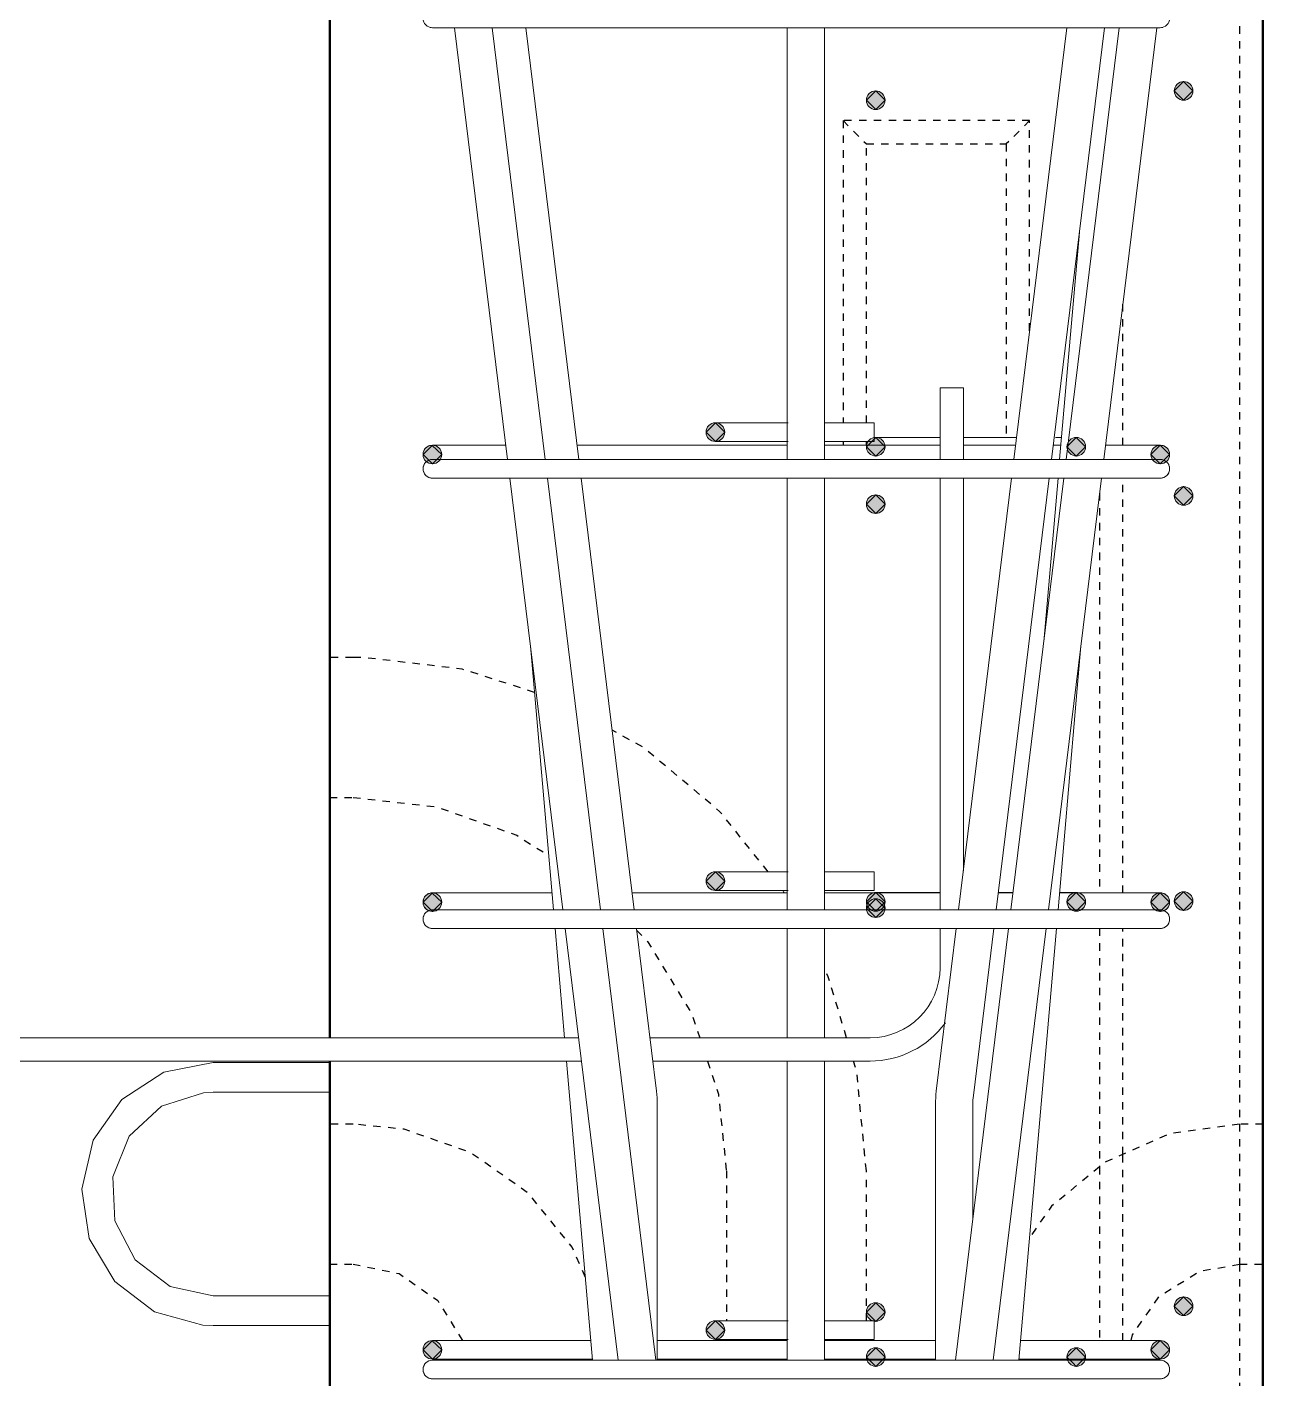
# Model space of a CAD drawing. Header units: millimetres. Extents: x 493 to 7173, y -1395 to 18363.
# Drawn here: x 4863 to 5393, y -524 to 55 of the extents above; entities that cross this region are included whole.
import ezdxf

# ---------------------------------------------------------------- set-up
doc = ezdxf.new("R2010")
doc.units = ezdxf.units.MM
doc.linetypes.add('Dash', pattern=[6.36, 3.18, -3.18])
for name, color, linetype, lineweight in [('A-GENM', 13, 'Continuous', 18), ('A-WALL', 113, 'Continuous', 25), ('A-WALL-HDLN', 110, 'Dash', 25), ('S-RBAR', 171, 'Continuous', 18)]:
    doc.layers.add(name, color=color, linetype=linetype, lineweight=lineweight)

# ---------------------------------------------------------------- blocks, each defined once
blk = doc.blocks.new('12_7Ø_ Lifting Insert_COLUMN - 12_9Ø Lifting insert-V3-Elevation Right Copy 1 Copy 1')
at = {"layer": 'A-GENM'}
for p, q in [((17735.43, 2296.35), (17685.43, 2296.35)), ((17685.43, 2283.65), (17735.43, 2283.65)), ((17735.43, 2196.35), (17685.43, 2196.35)), ((17685.43, 2183.65), (17735.43, 2183.65))]:
    blk.add_line(p, q, dxfattribs=at)
at = {"layer": 'A-GENM', "flags": 128}
for points in [[(17685.43, 2296.35), (17664.37, 2292.27), (17646.36, 2280.61), (17634.02, 2263.07), (17629.12, 2242.18), (17632.39, 2220.98), (17643.34, 2202.54), (17660.39, 2189.52), (17681.07, 2183.82), (17685.43, 2183.65)], [(17685.43, 2196.35), (17667.03, 2200.42), (17652.06, 2211.87), (17643.31, 2228.56), (17642.41, 2247.38), (17649.53, 2264.83), (17663.34, 2277.65), (17681.28, 2283.45), (17685.43, 2283.65)]]:
    blk.add_lwpolyline(points, dxfattribs=at)

msp = doc.modelspace()

# ---------------------------------------------------------------- hatches: boundary and pattern name
at = {"layer": 'S-RBAR'}
for points in [[(5358.72, 23.74), (5362.72, 27.74), (5358.72, 31.74), (5354.72, 27.74)], [(5226.72, 19.73), (5230.72, 23.73), (5226.72, 27.73), (5222.72, 23.73)], [(5158.02, -122.48), (5162.02, -118.48), (5158.02, -114.48), (5154.02, -118.48)], [(5226.72, -128.73), (5230.72, -124.73), (5226.72, -120.73), (5222.72, -124.73)], [(5312.72, -128.73), (5316.72, -124.73), (5312.72, -120.73), (5308.72, -124.73)], [(5036.72, -132.07), (5040.72, -128.07), (5036.6, -124.19), (5032.72, -128.07), (5036.6, -131.95)], [(5348.72, -132.07), (5352.72, -128.07), (5348.72, -124.07), (5344.72, -128.07)], [(5358.72, -149.85), (5362.72, -145.85), (5358.72, -141.85), (5354.72, -145.85), (5357.02, -148.15)], [(5226.72, -153.36), (5230.72, -149.36), (5226.72, -145.36), (5222.72, -149.36)], [(5158.02, -314.86), (5162.02, -310.86), (5158.02, -306.86), (5154.02, -310.86)], [(5036.72, -323.9), (5040.72, -319.9), (5036.6, -316.01), (5032.72, -319.9), (5036.6, -323.78)], [(5226.72, -323.77), (5230.72, -319.77), (5226.72, -315.77), (5222.72, -319.77)], [(5226.72, -326.45), (5230.72, -322.45), (5226.72, -318.45), (5222.72, -322.45)], [(5312.72, -323.77), (5316.72, -319.77), (5312.72, -315.77), (5308.72, -319.77)], [(5348.72, -323.9), (5352.72, -319.9), (5348.72, -315.9), (5344.72, -319.9)], [(5358.72, -323.44), (5362.72, -319.44), (5358.72, -315.44), (5354.72, -319.44)], [(5226.72, -499.54), (5230.72, -495.54), (5226.72, -491.54), (5222.72, -495.54)], [(5358.72, -497.04), (5362.72, -493.04), (5358.72, -489.04), (5354.72, -493.04)], [(5158.02, -507.23), (5162.02, -503.23), (5158.02, -499.23), (5154.02, -503.23)], [(5036.72, -515.72), (5040.72, -511.72), (5036.6, -507.84), (5032.72, -511.72), (5036.6, -515.6)], [(5348.72, -515.72), (5352.72, -511.72), (5348.72, -507.72), (5344.72, -511.72)], [(5226.72, -518.82), (5230.72, -514.82), (5226.72, -510.82), (5222.72, -514.82)], [(5312.72, -518.82), (5316.72, -514.82), (5312.72, -510.82), (5308.72, -514.82), (5311.3, -517.39)]]:
    msp.add_hatch(color=256, dxfattribs=at).paths.add_polyline_path(points)
h = msp.add_hatch(color=256, dxfattribs=at)
edge = h.paths.add_edge_path()
edge.add_arc((5358.72, 27.74), 4, 0, 360)
h = msp.add_hatch(color=256, dxfattribs=at)
edge = h.paths.add_edge_path()
edge.add_arc((5226.72, 23.73), 4, 0, 360)
h = msp.add_hatch(color=256, dxfattribs=at)
edge = h.paths.add_edge_path()
edge.add_arc((5158.02, -118.48), 4, 0, 360)
h = msp.add_hatch(color=256, dxfattribs=at)
edge = h.paths.add_edge_path()
edge.add_arc((5226.72, -124.73), 4, 0, 360)
h = msp.add_hatch(color=256, dxfattribs=at)
edge = h.paths.add_edge_path()
edge.add_arc((5312.72, -124.73), 4, 0, 360)
h = msp.add_hatch(color=256, dxfattribs=at)
edge = h.paths.add_edge_path()
edge.add_arc((5036.72, -128.07), 4, 0, 360)
h = msp.add_hatch(color=256, dxfattribs=at)
edge = h.paths.add_edge_path()
edge.add_arc((5348.72, -128.07), 4, 0, 360)
h = msp.add_hatch(color=256, dxfattribs=at)
edge = h.paths.add_edge_path()
edge.add_arc((5358.72, -145.85), 4, 0, 360)
h = msp.add_hatch(color=256, dxfattribs=at)
edge = h.paths.add_edge_path()
edge.add_arc((5226.72, -149.36), 4, 0, 360)
h = msp.add_hatch(color=256, dxfattribs=at)
edge = h.paths.add_edge_path()
edge.add_arc((5158.02, -310.86), 4, 0, 360)
h = msp.add_hatch(color=256, dxfattribs=at)
edge = h.paths.add_edge_path()
edge.add_arc((5036.72, -319.9), 4, 0, 360)
h = msp.add_hatch(color=256, dxfattribs=at)
edge = h.paths.add_edge_path()
edge.add_arc((5226.72, -319.77), 4, 0, 360)
h = msp.add_hatch(color=256, dxfattribs=at)
edge = h.paths.add_edge_path()
edge.add_arc((5226.72, -322.45), 4, 0, 360)
h = msp.add_hatch(color=256, dxfattribs=at)
edge = h.paths.add_edge_path()
edge.add_arc((5312.72, -319.77), 4, 0, 360)
h = msp.add_hatch(color=256, dxfattribs=at)
edge = h.paths.add_edge_path()
edge.add_arc((5348.72, -319.9), 4, 0, 360)
h = msp.add_hatch(color=256, dxfattribs=at)
edge = h.paths.add_edge_path()
edge.add_arc((5358.72, -319.44), 4, 0, 360)
h = msp.add_hatch(color=256, dxfattribs=at)
edge = h.paths.add_edge_path()
edge.add_arc((5226.72, -495.54), 4, 0, 360)
h = msp.add_hatch(color=256, dxfattribs=at)
edge = h.paths.add_edge_path()
edge.add_arc((5358.72, -493.04), 4, 0, 360)
h = msp.add_hatch(color=256, dxfattribs=at)
edge = h.paths.add_edge_path()
edge.add_arc((5158.02, -503.23), 4, 0, 360)
h = msp.add_hatch(color=256, dxfattribs=at)
edge = h.paths.add_edge_path()
edge.add_arc((5036.72, -511.72), 4, 0, 360)
h = msp.add_hatch(color=256, dxfattribs=at)
edge = h.paths.add_edge_path()
edge.add_arc((5348.72, -511.72), 4, 0, 360)
h = msp.add_hatch(color=256, dxfattribs=at)
edge = h.paths.add_edge_path()
edge.add_arc((5226.72, -514.82), 4, 0, 360)
h = msp.add_hatch(color=256, dxfattribs=at)
edge = h.paths.add_edge_path()
edge.add_arc((5312.72, -514.82), 4, 0, 360)

# ---------------------------------------------------------------- linework, layer by layer
at = {"layer": 'A-WALL', "lineweight": 50}
for p, q in [((4992.72, 3040), (4992.72, -378)), ((5392.72, -1395), (5392.72, 2541.69)), ((4992.72, -388), (4992.72, -1395))]:
    msp.add_line(p, q, dxfattribs=at)
at = {"layer": 'A-WALL-HDLN'}
for p, q in [((5382.72, 2535.82), (5382.72, -414.95)), ((5212.72, 15), (5212.72, -114.48)), ((5292.72, 15), (5212.72, 15)), ((5212.72, 15), (5222.72, 5)), ((5292.72, 15), (5282.72, 5)), ((5292.72, -75.01), (5292.72, 15)), ((5222.72, -114.48), (5222.72, 5)), ((5222.72, 5), (5282.72, 5)), ((5282.72, 5), (5282.72, -120.73)), ((5332.72, -124.07), (5332.72, -63.23)), ((5212.72, -122.48), (5212.72, -124.07)), ((5222.72, -124.07), (5222.72, -122.48)), ((5332.72, -315.9), (5332.72, -138.18)), ((5322.72, -144.67), (5322.72, -315.9)), ((5002.72, -215), (4992.72, -215)), ((4992.72, -275), (5002.72, -275)), ((5187.48, -315.9), (5187.17, -315.31)), ((5322.72, -331.16), (5322.72, -433.24)), ((5332.72, -427.87), (5332.72, -331.16)), ((5002.72, -415), (4992.72, -415)), ((5392.72, -415), (5382.72, -415)), ((5382.72, -415.05), (5382.72, -474.95)), ((5332.72, -507.72), (5332.72, -427.98)), ((5322.72, -433.37), (5322.72, -507.72)), ((5162.72, -435), (5162.72, -499.23)), ((5222.72, -499.23), (5222.72, -435)), ((4992.72, -475), (5002.72, -475)), ((5382.72, -475), (5392.72, -475)), ((5382.72, -475.05), (5382.72, -1395)), ((5162.72, -507.23), (5162.72, -507.72)), ((5222.72, -507.72), (5222.72, -507.23))]:
    msp.add_line(p, q, dxfattribs=at)
at = {"layer": 'A-WALL-HDLN', "flags": 128}
for points in [[(5080.51, -230), (5049.42, -220.01), (5007.13, -215.04), (5002.72, -215)], [(5180.68, -306.86), (5159.84, -281), (5127.23, -253.62), (5113.74, -246.17)], [(5002.72, -275), (5038.78, -279.12), (5072.98, -291.25), (5086.58, -299.94)], [(5124.26, -331.9), (5128.96, -336.7), (5147.87, -367.68), (5151.3, -378)], [(5214.23, -378), (5206.39, -351.83), (5204.74, -348.68)], [(5154.62, -388), (5159.31, -402.12), (5162.72, -435)], [(5222.72, -435), (5218.6, -392.62), (5217.22, -388)], [(5102.28, -480.69), (5096.6, -467.67), (5077.57, -444.39), (5052.96, -427.14), (5024.59, -417.2), (5002.72, -415)], [(5382.72, -415), (5352.94, -419.11), (5325.39, -431.12), (5302.12, -450.15), (5292.68, -463.61)], [(5002.72, -475), (5022.5, -479.08), (5039.05, -490.64), (5049.62, -507.72)], [(5336.28, -507.72), (5336.8, -505.23), (5348.36, -488.68), (5365.53, -478.05), (5382.72, -475)]]:
    msp.add_lwpolyline(points, dxfattribs=at)
at = {"layer": 'S-RBAR'}
for p, q in [((5056.72, 54.81), (5036.72, 54.81)), ((5068.97, -130.18), (5046.26, 54.81)), ((5056.72, 54.81), (5328.72, 54.81)), ((5085.09, -130.18), (5062.38, 54.81)), ((5099.49, -130.18), (5076.78, 54.81)), ((5188.74, -130.18), (5188.74, 54.81)), ((5204.74, -130.18), (5204.74, 54.81)), ((5285.95, -130.18), (5308.66, 54.81)), ((5302.07, -130.18), (5324.78, 54.81)), ((5308.38, -130.18), (5331.09, 54.81)), ((5324.5, -130.18), (5347.21, 54.81)), ((5348.72, 54.81), (5328.72, 54.81)), ((5358.72, 31.74), (5354.72, 27.74)), ((5362.72, 27.74), (5358.72, 31.74)), ((5226.72, 27.73), (5222.72, 23.73)), ((5222.72, 23.73), (5226.72, 19.73)), ((5230.72, 23.73), (5226.72, 27.73)), ((5226.72, 19.73), (5230.72, 23.73)), ((5354.72, 27.74), (5358.72, 23.74)), ((5358.72, 23.74), (5362.72, 27.74)), ((5305.57, -130.18), (5314.02, -32.85)), ((5254.31, -99.47), (5254.31, -130.18)), ((5254.31, -99.47), (5264.31, -99.47)), ((5264.31, -99.47), (5264.31, -130.18)), ((5158.02, -114.48), (5154.02, -118.48)), ((5158.02, -114.48), (5189.23, -114.48)), ((5162.02, -118.48), (5158.02, -114.48)), ((5204.74, -114.48), (5226.1, -114.48)), ((5226.1, -122.48), (5226.1, -114.48)), ((5154.02, -118.48), (5158.02, -122.48)), ((5158.02, -122.48), (5162.02, -118.48)), ((5226.72, -120.73), (5222.72, -124.73)), ((5246.72, -120.73), (5226.72, -120.73)), ((5230.72, -124.73), (5226.72, -120.73)), ((5254.31, -120.73), (5246.72, -120.73)), ((5287.11, -120.73), (5264.31, -120.73)), ((5306.49, -120.73), (5303.74, -120.73)), ((5312.72, -120.73), (5308.72, -124.73)), ((5316.72, -124.73), (5312.72, -120.73)), ((5036.6, -124.19), (5032.72, -128.07)), ((5040.72, -128.07), (5036.6, -124.19)), ((5056.72, -124.07), (5036.72, -124.07)), ((5068.22, -124.07), (5056.72, -124.07)), ((5188.74, -124.07), (5098.75, -124.07)), ((5158.02, -122.48), (5189.23, -122.48)), ((5204.74, -122.48), (5226.1, -122.48)), ((5254.31, -124.07), (5204.74, -124.07)), ((5222.72, -124.73), (5226.72, -128.73)), ((5226.72, -128.73), (5230.72, -124.73)), ((5286.7, -124.07), (5264.31, -124.07)), ((5306.1, -124.07), (5302.82, -124.07)), ((5308.72, -124.73), (5312.72, -128.73)), ((5312.72, -128.73), (5316.72, -124.73)), ((5328.72, -124.07), (5325.25, -124.07)), ((5348.72, -124.07), (5328.72, -124.07)), ((5348.72, -124.07), (5344.72, -128.07)), ((5352.72, -128.07), (5348.72, -124.07)), ((5032.72, -128.07), (5036.6, -131.95)), ((5036.6, -131.95), (5036.72, -132.07)), ((5036.72, -132.07), (5040.72, -128.07)), ((5056.72, -130.18), (5036.72, -130.18)), ((5056.72, -130.18), (5328.72, -130.18)), ((5348.72, -130.18), (5328.72, -130.18)), ((5344.72, -128.07), (5348.72, -132.07)), ((5348.72, -132.07), (5352.72, -128.07)), ((5056.72, -138.18), (5036.72, -138.18)), ((5056.72, -138.18), (5328.72, -138.18)), ((5092.67, -323.16), (5069.95, -138.18)), ((5108.79, -323.16), (5086.07, -138.18)), ((5123.19, -323.16), (5100.48, -138.18)), ((5188.74, -323.16), (5188.74, -138.18)), ((5204.74, -323.16), (5204.74, -138.18)), ((5254.31, -138.18), (5254.31, -323.16)), ((5262.25, -323.16), (5284.97, -138.18)), ((5264.31, -138.18), (5264.31, -306.44)), ((5278.37, -323.16), (5301.09, -138.18)), ((5284.69, -323.16), (5307.4, -138.18)), ((5298.78, -208.38), (5304.87, -138.18)), ((5300.81, -323.16), (5323.52, -138.18)), ((5348.72, -138.18), (5328.72, -138.18)), ((5358.72, -141.85), (5354.72, -145.85)), ((5362.72, -145.85), (5358.72, -141.85)), ((5226.72, -145.36), (5222.72, -149.36)), ((5222.72, -149.36), (5226.72, -153.36)), ((5230.72, -149.36), (5226.72, -145.36)), ((5226.72, -153.36), (5230.72, -149.36)), ((5354.72, -145.85), (5357.02, -148.15)), ((5357.02, -148.15), (5358.72, -149.85)), ((5358.72, -149.85), (5362.72, -145.85)), ((5088.6, -323.16), (5078.78, -210.05)), ((5304.87, -323.16), (5314.69, -210.05)), ((5158.02, -306.86), (5154.02, -310.86)), ((5158.02, -306.86), (5189.23, -306.86)), ((5162.02, -310.86), (5158.02, -306.86)), ((5204.74, -306.86), (5226.1, -306.86)), ((5226.1, -314.86), (5226.1, -306.86)), ((5154.02, -310.86), (5158.02, -314.86)), ((5158.02, -314.86), (5162.02, -310.86)), ((5036.6, -316.01), (5032.72, -319.9)), ((5040.72, -319.9), (5036.6, -316.01)), ((5056.72, -315.9), (5036.72, -315.9)), ((5087.97, -315.9), (5056.72, -315.9)), ((5188.74, -315.9), (5122.3, -315.9)), ((5158.02, -314.86), (5189.23, -314.86)), ((5204.74, -314.86), (5226.1, -314.86)), ((5254.31, -315.9), (5204.74, -315.9)), ((5226.72, -315.77), (5222.72, -319.77)), ((5226.72, -318.45), (5222.72, -322.45)), ((5246.72, -315.77), (5226.72, -315.77)), ((5230.72, -319.77), (5226.72, -315.77)), ((5230.72, -322.45), (5226.72, -318.45)), ((5254.31, -315.77), (5246.72, -315.77)), ((5285.58, -315.9), (5279.26, -315.9)), ((5285.59, -315.77), (5279.28, -315.77)), ((5328.72, -315.9), (5305.5, -315.9)), ((5312.72, -315.77), (5305.77, -315.77)), ((5312.72, -315.77), (5308.72, -319.77)), ((5316.72, -319.77), (5312.72, -315.77)), ((5348.72, -315.9), (5328.72, -315.9)), ((5348.72, -315.9), (5344.72, -319.9)), ((5352.72, -319.9), (5348.72, -315.9)), ((5358.72, -315.44), (5354.72, -319.44)), ((5362.72, -319.44), (5358.72, -315.44)), ((5032.72, -319.9), (5036.6, -323.78)), ((5036.6, -323.78), (5036.72, -323.9)), ((5036.72, -323.9), (5040.72, -319.9)), ((5056.72, -323.16), (5036.72, -323.16)), ((5056.72, -323.16), (5328.72, -323.16)), ((5222.72, -319.77), (5226.72, -323.77)), ((5222.72, -322.45), (5226.72, -326.45)), ((5226.72, -323.77), (5230.72, -319.77)), ((5226.72, -326.45), (5230.72, -322.45)), ((5308.72, -319.77), (5312.72, -323.77)), ((5312.72, -323.77), (5316.72, -319.77)), ((5348.72, -323.16), (5328.72, -323.16)), ((5344.72, -319.9), (5348.72, -323.9)), ((5348.72, -323.9), (5352.72, -319.9)), ((5354.72, -319.44), (5358.72, -323.44)), ((5358.72, -323.44), (5362.72, -319.44)), ((5056.72, -331.16), (5036.72, -331.16)), ((5056.72, -331.16), (5328.72, -331.16)), ((5093.36, -378), (5089.29, -331.16)), ((5116.36, -516.15), (5093.65, -331.16)), ((5132.48, -516.15), (5109.77, -331.16)), ((5132.73, -400.85), (5124.17, -331.16)), ((5188.74, -378), (5188.74, -331.16)), ((5204.74, -378), (5204.74, -331.16)), ((5252.71, -400.85), (5261.27, -331.16)), ((5254.31, -331.16), (5254.31, -348)), ((5260.99, -516.15), (5283.7, -331.16)), ((5268.59, -402.8), (5277.39, -331.16)), ((5277.11, -516.15), (5299.82, -331.16)), ((5288.12, -516.15), (5304.18, -331.16)), ((5348.72, -331.16), (5328.72, -331.16)), ((5099.4, -378), (4492.72, -378)), ((5224.31, -378), (5129.92, -378)), ((5100.63, -388), (4492.72, -388)), ((5105.35, -516.15), (5094.23, -388)), ((5224.31, -388), (5131.15, -388)), ((5188.74, -516.15), (5188.74, -388)), ((5204.74, -516.15), (5204.74, -388)), ((5133.09, -516.15), (5133.09, -406.7)), ((5252.36, -516.15), (5252.36, -406.7)), ((5268.36, -456.15), (5268.36, -406.7)), ((5226.72, -491.54), (5222.72, -495.54)), ((5230.72, -495.54), (5226.72, -491.54)), ((5358.72, -489.04), (5354.72, -493.04)), ((5362.72, -493.04), (5358.72, -489.04)), ((5222.72, -495.54), (5226.72, -499.54)), ((5226.72, -499.54), (5230.72, -495.54)), ((5354.72, -493.04), (5358.72, -497.04)), ((5358.72, -497.04), (5362.72, -493.04)), ((5158.02, -499.23), (5154.02, -503.23)), ((5154.02, -503.23), (5158.02, -507.23)), ((5158.02, -499.23), (5189.23, -499.23)), ((5162.02, -503.23), (5158.02, -499.23)), ((5158.02, -507.23), (5162.02, -503.23)), ((5204.74, -499.23), (5226.1, -499.23)), ((5226.1, -507.23), (5226.1, -499.23)), ((5036.6, -507.84), (5032.72, -511.72)), ((5040.72, -511.72), (5036.6, -507.84)), ((5056.72, -507.72), (5036.72, -507.72)), ((5104.62, -507.72), (5056.72, -507.72)), ((5188.74, -507.72), (5133.09, -507.72)), ((5158.02, -507.23), (5189.23, -507.23)), ((5204.74, -507.23), (5226.1, -507.23)), ((5252.36, -507.72), (5204.74, -507.72)), ((5328.72, -507.72), (5288.85, -507.72)), ((5348.72, -507.72), (5328.72, -507.72)), ((5348.72, -507.72), (5344.72, -511.72)), ((5352.72, -511.72), (5348.72, -507.72)), ((5032.72, -511.72), (5036.6, -515.6)), ((5036.72, -515.72), (5040.72, -511.72)), ((5226.72, -510.82), (5222.72, -514.82)), ((5222.72, -514.82), (5226.72, -518.82)), ((5230.72, -514.82), (5226.72, -510.82)), ((5226.72, -518.82), (5230.72, -514.82)), ((5312.72, -510.82), (5308.72, -514.82)), ((5308.72, -514.82), (5311.3, -517.39)), ((5316.72, -514.82), (5312.72, -510.82)), ((5312.72, -518.82), (5316.72, -514.82)), ((5344.72, -511.72), (5348.72, -515.72)), ((5348.72, -515.72), (5352.72, -511.72)), ((5036.6, -515.6), (5036.72, -515.72)), ((5056.72, -515.72), (5036.72, -515.72)), ((5056.72, -516.15), (5036.72, -516.15)), ((5105.32, -515.72), (5056.72, -515.72)), ((5056.72, -516.15), (5328.72, -516.15)), ((5188.74, -515.72), (5133.09, -515.72)), ((5252.36, -515.72), (5204.74, -515.72)), ((5328.72, -515.72), (5288.16, -515.72)), ((5311.3, -517.39), (5312.72, -518.82)), ((5348.72, -515.72), (5328.72, -515.72)), ((5348.72, -516.15), (5328.72, -516.15)), ((5056.72, -524.15), (5036.72, -524.15)), ((5056.72, -524.15), (5328.72, -524.15)), ((5348.72, -524.15), (5328.72, -524.15))]:
    msp.add_line(p, q, dxfattribs=at)
for centre in [(5358.72, 27.74), (5226.72, 23.73), (5158.02, -118.48), (5226.72, -124.73), (5312.72, -124.73), (5036.72, -128.07), (5348.72, -128.07), (5358.72, -145.85), (5226.72, -149.36), (5158.02, -310.86), (5036.72, -319.9), (5226.72, -319.77), (5226.72, -322.45), (5312.72, -319.77), (5348.72, -319.9), (5358.72, -319.44), (5226.72, -495.54), (5358.72, -493.04), (5158.02, -503.23), (5036.72, -511.72), (5348.72, -511.72), (5226.72, -514.82), (5312.72, -514.82)]:
    msp.add_circle(centre, 4, dxfattribs=at)
for centre, radius, start, end in [((5036.72, 58.81), 4, 90, 270), ((5348.72, 58.81), 4, 270, 90), ((5036.72, 58.81), 4, 255, 270), ((5036.72, 58.81), 4, 255, 270), ((5348.72, 58.81), 4, 270, 285), ((5158.02, -118.48), 4, 90, 270), ((5226.72, -124.73), 4, 90, 99.02053), ((5036.72, -128.07), 4, 90, 225), ((5226.72, -124.73), 4, 150, 165), ((5348.72, -128.07), 4, 315, 90), ((5036.72, -134.18), 4, 90, 270), ((5036.72, -134.18), 4, 120, 165), ((5036.72, -134.18), 4, 120, 165), ((5036.72, -128.07), 4, 268.28601, 270), ((5348.72, -134.18), 4, 270, 90), ((5348.72, -134.18), 4, 15, 60), ((5036.72, -134.18), 4, 195, 240), ((5036.72, -134.18), 4, 195, 240), ((5036.72, -134.18), 4, 255, 270), ((5036.72, -134.18), 4, 255, 270), ((5348.72, -134.18), 4, 270, 285), ((5348.72, -134.18), 4, 300, 345), ((5158.02, -310.86), 4, 90, 270), ((5036.72, -319.9), 4, 90, 240), ((5226.72, -319.77), 4, 90, 103.50593), ((5312.72, -319.77), 4, 76.49407, 90), ((5348.72, -319.9), 4, 300, 90), ((5036.72, -327.16), 4, 90, 270), ((5036.72, -327.16), 4, 120, 165), ((5036.72, -327.16), 4, 120, 165), ((5036.72, -319.9), 4, 268.28601, 270), ((5348.72, -327.16), 4, 270, 90), ((5348.72, -327.16), 4, 15, 60), ((5036.72, -327.16), 4, 195, 240), ((5036.72, -327.16), 4, 195, 240), ((5348.72, -327.16), 4, 300, 345), ((5036.72, -327.16), 4, 255, 270), ((5036.72, -327.16), 4, 255, 270), ((5348.72, -327.16), 4, 270, 285), ((5224.31, -348), 30, 270, 0), ((5224.31, -348), 40, 270, 323.82062), ((5085.09, -406.7), 48, 360, 7), ((5300.36, -406.7), 48, 173, 180), ((5300.36, -406.7), 32, 173, 180), ((5158.02, -503.23), 4, 90, 270), ((5036.72, -511.72), 4, 90, 270), ((5348.72, -511.72), 4, 270, 90), ((5036.72, -520.15), 4, 90, 270), ((5036.72, -520.15), 4, 120, 165), ((5036.72, -520.15), 4, 120, 165), ((5036.72, -520.15), 4, 195, 240), ((5036.72, -520.15), 4, 195, 240), ((5348.72, -520.15), 4, 270, 90), ((5348.72, -520.15), 4, 15, 60), ((5348.72, -520.15), 4, 300, 345), ((5036.72, -520.15), 4, 255, 270), ((5036.72, -520.15), 4, 255, 270), ((5348.72, -520.15), 4, 270, 285)]:
    msp.add_arc(centre, radius, start, end, dxfattribs=at)

# ---------------------------------------------------------------- block references
at = {"layer": 'A-GENM'}
msp.add_blockref('12_7Ø_ Lifting Insert_COLUMN - 12_9Ø Lifting insert-V3-Elevation Right Copy 1 Copy 1', (-12742.71, -2685), dxfattribs=at)

doc.saveas('drawing.dxf')
